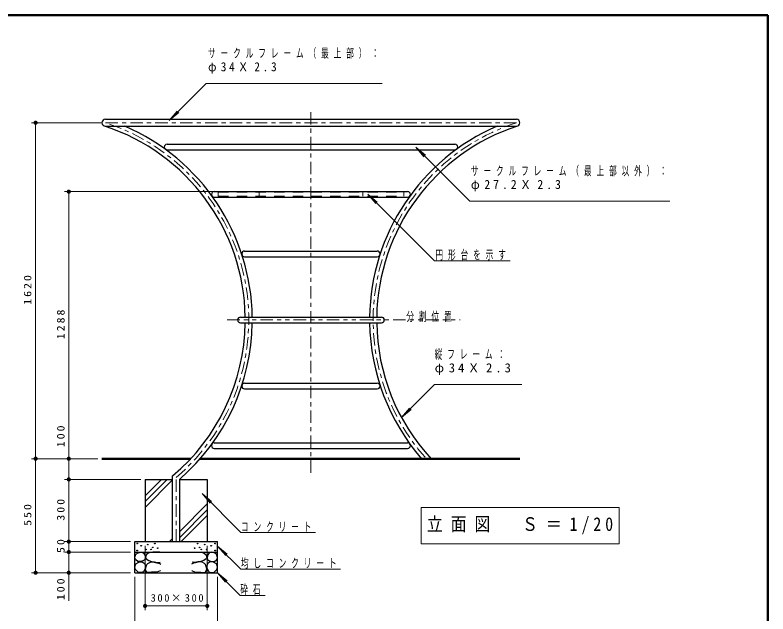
# Model space of a CAD drawing. Units: millimetres on the paper, with parts at other scales. Extents: x -365 to 0, y -12 to 257.
# Drawn here: x -181.6 to 0, y 112.6 to 257 of the extents above; entities that cross this region are included whole.
import ezdxf

# ---------------------------------------------------------------- set-up
doc = ezdxf.new("R2010")
doc.units = ezdxf.units.MM
for name, pattern in [('USER1', [4.5, 2.5, -2]), ('USER2', [6, 3, -1, 1, -1]), ('USER3', [8, 3, -1, 1, -1, 1, -1])]:
    doc.linetypes.add(name, pattern=pattern)
doc.layers.add('LY_1', color=7, linetype='Continuous', lineweight=25)
doc.layers.add('LY_2', color=7, linetype='Continuous', lineweight=13)
doc.styles.add('ＭＳ ゴシック', font='')
doc.styles.get('ＭＳ ゴシック').set_extended_font_data('MS Gothic')

# ---------------------------------------------------------------- blocks, each defined once
blk = doc.blocks.new('filled_dot')
at = {"color": 0, "linetype": 'Continuous', "lineweight": -2, "const_width": 1.25}
blk.add_lwpolyline([(-0.625, 0, 1), (0.625, 0, 1)], format="xyb", close=True, dxfattribs=at)

msp = doc.modelspace()

# ---------------------------------------------------------------- linework, layer by layer
at = {"layer": 'LY_1', "lineweight": 13}
for p, q in [((-135.488, 240.484), (-144.412, 231.561)), ((-135.488, 240.484), (-93.031, 240.484)), ((-144.412, 231.561), (-142.483, 233.859)), ((-144.412, 231.561), (-142.113, 233.489)), ((-160.768, 231.037), (-177.618, 231.037)), ((-176.618, 150.036), (-176.618, 231.037)), ((-84.923, 225.154), (-82.994, 222.856)), ((-84.923, 225.154), (-82.624, 223.226)), ((-71.881, 212.112), (-84.923, 225.154)), ((-133.593, 214.423), (-169.618, 214.423)), ((-168.618, 150.036), (-168.618, 214.423)), ((-96.531, 213.852), (-94.603, 211.554)), ((-96.531, 213.852), (-94.233, 211.924)), ((-80.388, 197.709), (-96.531, 213.852)), ((-71.881, 212.112), (-23.652, 212.112)), ((-80.388, 197.709), (-62.196, 197.709)), ((-80.388, 167.899), (-88.357, 159.93)), ((-80.388, 167.899), (-59.381, 167.899)), ((-88.357, 159.93), (-86.428, 162.228)), ((-88.357, 159.93), (-86.059, 161.859)), ((-168.618, 145.036), (-168.618, 158.662)), ((-161.618, 150.036), (-177.618, 150.036)), ((-161.618, 150.036), (-177.618, 150.036)), ((-176.618, 122.536), (-176.618, 150.036)), ((-161.618, 150.036), (-169.618, 150.036)), ((-151.218, 145.036), (-169.618, 145.036)), ((-168.618, 130.036), (-168.618, 145.036)), ((-150.218, 139.695), (-144.878, 145.036)), ((-150.218, 141.11), (-146.292, 145.036)), ((-150.218, 138.281), (-143.568, 144.931)), ((-136.477, 141.653), (-134.549, 139.355)), ((-136.477, 141.653), (-134.179, 139.725)), ((-127.093, 132.27), (-136.477, 141.653)), ((-141.868, 132.489), (-135.218, 139.139)), ((-83.656, 138.273), (-83.656, 129.473)), ((-35.856, 138.273), (-83.656, 138.273)), ((-35.856, 129.473), (-35.856, 138.273)), ((-141.868, 131.075), (-135.218, 137.725)), ((-141.493, 130.036), (-135.218, 136.311)), ((-144.321, 130.036), (-143.568, 130.789)), ((-127.093, 132.27), (-109.093, 132.27)), ((-153.718, 130.036), (-169.618, 130.036)), ((-168.618, 127.536), (-168.618, 130.036)), ((-150.218, 129.036), (-150.218, 113.536)), ((-135.218, 129.036), (-135.218, 113.536)), ((-132.718, 128.96), (-130.78, 126.67)), ((-132.718, 128.96), (-130.412, 127.041)), ((-127.093, 123.384), (-132.718, 128.96)), ((-83.656, 129.473), (-35.856, 129.473)), ((-153.718, 127.536), (-169.618, 127.536)), ((-168.618, 115.784), (-168.618, 127.536)), ((-153.718, 122.536), (-177.618, 122.536)), ((-132.718, 122.536), (-130.796, 120.233)), ((-132.718, 122.536), (-130.425, 120.602)), ((-127.264, 117.052), (-132.718, 122.536)), ((-127.093, 123.384), (-103.093, 123.384)), ((-152.718, 121.536), (-152.718, 105.536)), ((-132.718, 121.536), (-132.718, 105.536)), ((-127.264, 117.052), (-121.264, 117.052)), ((-135.218, 114.536), (-150.218, 114.536))]:
    msp.add_line(p, q, dxfattribs=at)
at = {"layer": 'LY_1', "linetype": 'USER2', "lineweight": 13}
for p, q in [((-110.218, 146.644), (-110.218, 233.615)), ((-159.768, 231.037), (-110.218, 231.037)), ((-60.669, 231.037), (-110.218, 231.037)), ((-142.718, 130.036), (-142.718, 145.488))]:
    msp.add_line(p, q, dxfattribs=at)
at = {"layer": 'LY_1'}
for p, q in [((-159.768, 231.887), (-60.669, 231.887)), ((-159.768, 230.187), (-60.669, 230.187)), ((-144.93, 225.853), (-75.507, 225.853)), ((-144.93, 224.493), (-75.507, 224.493)), ((-133.53, 214.453), (-86.907, 214.453)), ((-133.53, 213.093), (-86.907, 213.093)), ((-126.21, 200.088), (-94.226, 200.088)), ((-126.21, 198.728), (-94.226, 198.728)), ((-127.218, 184.165), (-93.218, 184.165)), ((-127.218, 182.805), (-93.218, 182.805)), ((-126.21, 168.241), (-94.226, 168.241)), ((-126.21, 166.881), (-94.226, 166.881)), ((-133.53, 153.876), (-86.907, 153.876)), ((-133.53, 152.516), (-86.907, 152.516)), ((-143.568, 130.036), (-143.568, 145.881)), ((-150.218, 145.036), (-143.568, 145.036)), ((-150.218, 145.036), (-150.218, 130.036)), ((-141.868, 130.036), (-141.868, 145.098)), ((-141.868, 145.036), (-135.218, 145.036)), ((-135.218, 145.036), (-135.218, 130.036)), ((-152.718, 130.036), (-132.718, 130.036)), ((-152.718, 122.536), (-152.718, 130.036)), ((-132.718, 122.536), (-132.718, 130.036)), ((-152.718, 127.536), (-132.718, 127.536)), ((-152.718, 122.536), (-132.718, 122.536))]:
    msp.add_line(p, q, dxfattribs=at)
at = {"layer": 'LY_1', "linetype": 'USER1', "lineweight": 13}
for p, q in [((-132.593, 214.268), (-87.843, 214.268)), ((-132.593, 213.318), (-132.593, 214.268)), ((-122.718, 213.318), (-122.718, 214.268)), ((-97.718, 213.318), (-97.718, 214.268)), ((-87.843, 213.318), (-87.843, 214.268)), ((-132.593, 213.318), (-87.843, 213.318))]:
    msp.add_line(p, q, dxfattribs=at)
at = {"layer": 'LY_1', "linetype": 'USER3', "lineweight": 13}
msp.add_line((-130.396, 183.485), (-74.209, 183.485), dxfattribs=at)
at = {"layer": 'LY_1', "lineweight": 50}
for p, q in [((-160.618, 150.036), (-139.206, 150.036)), ((-136.918, 150.036), (-59.819, 150.036))]:
    msp.add_line(p, q, dxfattribs=at)
at = {"layer": 'LY_1'}
for points in [[(-152.682, 126.146), (-152.637, 126.565), (-152.458, 126.999), (-151.905, 127.313), (-151.262, 127.522), (-150.708, 127.358), (-150.319, 126.819), (-150.2, 126.296), (-150.304, 125.668), (-150.723, 125.383), (-151.306, 125.234), (-151.949, 125.264), (-152.413, 125.623)], [(-132.755, 126.146), (-132.799, 126.565), (-132.979, 126.999), (-133.532, 127.313), (-134.175, 127.522), (-134.729, 127.358), (-135.118, 126.819), (-135.237, 126.296), (-135.132, 125.668), (-134.714, 125.383), (-134.13, 125.234), (-133.487, 125.264), (-133.024, 125.623)], [(-151.202, 122.572), (-151.905, 122.692), (-152.533, 123.335), (-152.697, 123.948), (-152.413, 124.681), (-151.695, 125.099), (-150.813, 125.189), (-150.304, 124.651), (-150.065, 123.858), (-150.245, 123.365), (-150.604, 122.796)], [(-134.235, 122.572), (-133.532, 122.692), (-132.904, 123.335), (-132.74, 123.948), (-133.024, 124.681), (-133.742, 125.099), (-134.624, 125.189), (-135.132, 124.651), (-135.372, 123.858), (-135.192, 123.365), (-134.833, 122.796)]]:
    msp.add_lwpolyline(points, close=True, dxfattribs=at)
for points in [[(-146.703, 127.534), (-147.341, 127.517), (-148.332, 127.483), (-149.037, 127.399), (-149.54, 127.181), (-149.842, 126.963), (-150.061, 126.56), (-150.111, 126.275), (-149.926, 125.855), (-149.356, 125.469), (-148.651, 125.217), (-148.332, 125.183), (-147.946, 125.133), (-147.291, 125.032), (-146.955, 125.032), (-146.552, 125.1)], [(-138.733, 127.534), (-138.096, 127.517), (-137.105, 127.483), (-136.4, 127.399), (-135.897, 127.181), (-135.594, 126.963), (-135.376, 126.56), (-135.326, 126.275), (-135.511, 125.855), (-136.081, 125.469), (-136.786, 125.217), (-137.105, 125.183), (-137.491, 125.133), (-138.146, 125.032), (-138.482, 125.032), (-138.885, 125.1)], [(-146.468, 123.119), (-146.603, 123.001), (-146.972, 122.85), (-147.375, 122.716), (-147.694, 122.682), (-148.113, 122.682), (-148.651, 122.649), (-149.238, 122.582), (-149.792, 122.682), (-150.01, 123.052), (-150.145, 123.455), (-149.96, 124.008), (-149.826, 124.495), (-149.523, 124.781), (-148.953, 125.083), (-148.365, 125.183), (-148.046, 125.116), (-147.392, 124.932), (-147.006, 124.865), (-146.804, 124.831), (-146.703, 124.764), (-146.401, 124.596)], [(-138.968, 123.119), (-138.834, 123.001), (-138.465, 122.85), (-138.062, 122.716), (-137.743, 122.682), (-137.323, 122.682), (-136.786, 122.649), (-136.199, 122.582), (-135.645, 122.682), (-135.427, 123.052), (-135.292, 123.455), (-135.477, 124.008), (-135.611, 124.495), (-135.913, 124.781), (-136.484, 125.083), (-137.072, 125.183), (-137.391, 125.116), (-138.045, 124.932), (-138.431, 124.865), (-138.633, 124.831), (-138.733, 124.764), (-139.036, 124.596)]]:
    msp.add_lwpolyline(points, dxfattribs=at)
for centre in [(-152.097, 129.589), (-151.156, 129.045), (-149.588, 129.317), (-147.874, 129.568), (-137.563, 129.568), (-135.849, 129.317), (-134.281, 129.045), (-133.34, 129.589), (-152.118, 127.895), (-150.048, 128.146), (-148.773, 128.167), (-148.376, 128.648), (-147.163, 128.46), (-138.274, 128.46), (-137.061, 128.648), (-136.664, 128.167), (-135.389, 128.146), (-133.319, 127.895)]:
    msp.add_circle(centre, 0.075, dxfattribs=at)
for centre, radius, start, end in [((-159.768, 231.037), 0.85, 90, 270), ((-60.669, 231.037), 0.85, 270, 90), ((-175.218, 183.485), 49.15, 0.79272, 72), ((-175.218, 183.485), 50.85, 0.76622, 66.69951), ((-45.218, 183.485), 50.85, 113.30049, 179.23378), ((-45.218, 183.485), 49.15, 108, 179.20728), ((-144.93, 225.173), 0.68, 90, 270), ((-75.507, 225.173), 0.68, 270, 90), ((-133.53, 213.773), 0.68, 90, 270), ((-86.907, 213.773), 0.68, 270, 90), ((-126.21, 199.408), 0.68, 90, 270), ((-94.226, 199.408), 0.68, 270, 90), ((-127.218, 183.485), 0.68, 90, 270), ((-93.218, 183.485), 0.68, 270, 90), ((-175.218, 183.485), 49.15, 310.08678, 359.20728), ((-175.218, 183.485), 50.85, 310.98417, 359.23378), ((-45.218, 183.485), 50.85, 180.76622, 221.13147), ((-45.218, 183.485), 49.15, 180.79272, 222.88591), ((-126.21, 167.561), 0.68, 90, 270), ((-94.226, 167.561), 0.68, 270, 90), ((-133.53, 153.196), 0.68, 90, 270), ((-86.907, 153.196), 0.68, 270, 90)]:
    msp.add_arc(centre, radius, start, end, dxfattribs=at)
at = {"layer": 'LY_1', "linetype": 'USER2', "lineweight": 13}
for centre, start, end in [((-175.218, 183.485), 310.5416, 72), ((-45.218, 183.485), 108, 221.98773)]:
    msp.add_arc(centre, 50, start, end, dxfattribs=at)
at = {"layer": 'LY_2', "lineweight": 50}
for p, q in [((0, 257), (-365, 257)), ((0, 0), (0, 257))]:
    msp.add_line(p, q, dxfattribs=at)

# ---------------------------------------------------------------- block references
at = {"layer": 'LY_1', "lineweight": 13, "xscale": 0.4, "yscale": 0.4}
for p, rotation in [((-176.618, 231.037), 270), ((-168.618, 214.423), 270), ((-176.618, 150.036), 90), ((-176.618, 150.036), 270), ((-168.618, 150.036), 90), ((-168.618, 150.036), 270), ((-168.618, 145.036), 270), ((-168.618, 145.036), 90), ((-168.618, 130.036), 270), ((-168.618, 130.036), 90), ((-168.618, 127.536), 270), ((-168.618, 127.536), 90), ((-176.618, 122.536), 90), ((-168.618, 122.536), 90), ((-135.218, 114.536), 180)]:
    msp.add_blockref('filled_dot', p, dxfattribs=dict(at, rotation=rotation))
msp.add_blockref('filled_dot', (-150.218, 114.536), dxfattribs=at)

# ---------------------------------------------------------------- texts
at = {"layer": 'LY_1', "style": 'ＭＳ ゴシック'}
for s, insert, char_height, attachment_point in [('\\T1.64;\\W0.6;サークルフレーム（最上部）：', (-135.031, 248.934), 2.199, 1), ('\\T1.5;\\W0.9;φ34Ｘ2.3', (-135.031, 245.634), 2.199, 1), ('\\T1.64;\\W0.6;サークルフレーム（最上部以外）：', (-71.652, 220.562), 2.199, 1), ('\\T1.5;\\W0.95;φ27.2Ｘ2.3', (-71.652, 217.262), 2.199, 1), ('\\T1.64;\\W0.6;円形台を示す', (-80.196, 197.859), 2.199, 7), ('\\T1.64;\\W0.6;分割位置', (-87.219, 182.985), 2.199, 7), ('\\T1.64;\\W0.6;縦フレーム：', (-80.381, 176.349), 2.199, 1), ('\\T1.5;φ34Ｘ2.3', (-80.381, 173.049), 2.199, 1), ('\\T1.5;\\W0.85;立面図\u3000Ｓ＝1/20', (-82.256, 133.873), 3.299, 4), ('\\T1.64;\\W0.6;コンクリート', (-127.093, 132.42), 2.199, 7), ('\\T1.64;\\W0.6;均しコンクリート', (-127.093, 123.534), 2.199, 7), ('\\T1.64;\\W0.6;砕石', (-127.264, 117.202), 2.199, 7), ('\\T1.32;300×300', (-142.298, 115.536), 1.833, 8)]:
    msp.add_mtext(s, dxfattribs=dict(at, insert=insert, char_height=char_height, attachment_point=attachment_point))
at = {"layer": 'LY_1', "char_height": 1.833, "attachment_point": 8, "rotation": 90, "style": 'ＭＳ ゴシック'}
for s, insert in [('\\T1.33;\\W1.15;1620', (-177.618, 190.96)), ('\\T1.33;\\W1.15;1288', (-169.618, 182.657)), ('\\T1.33;\\W1.15;100', (-169.618, 155.662)), ('\\T1.33;\\W1.15;300', (-169.618, 137.953)), ('\\T1.33;\\W1.15;550', (-177.618, 136.701)), ('\\T1.34;\\W1.15;50', (-169.618, 129.214)), ('\\T1.33;\\W1.15;100', (-169.618, 118.784))]:
    msp.add_mtext(s, dxfattribs=dict(at, insert=insert))

doc.saveas('drawing.dxf')
